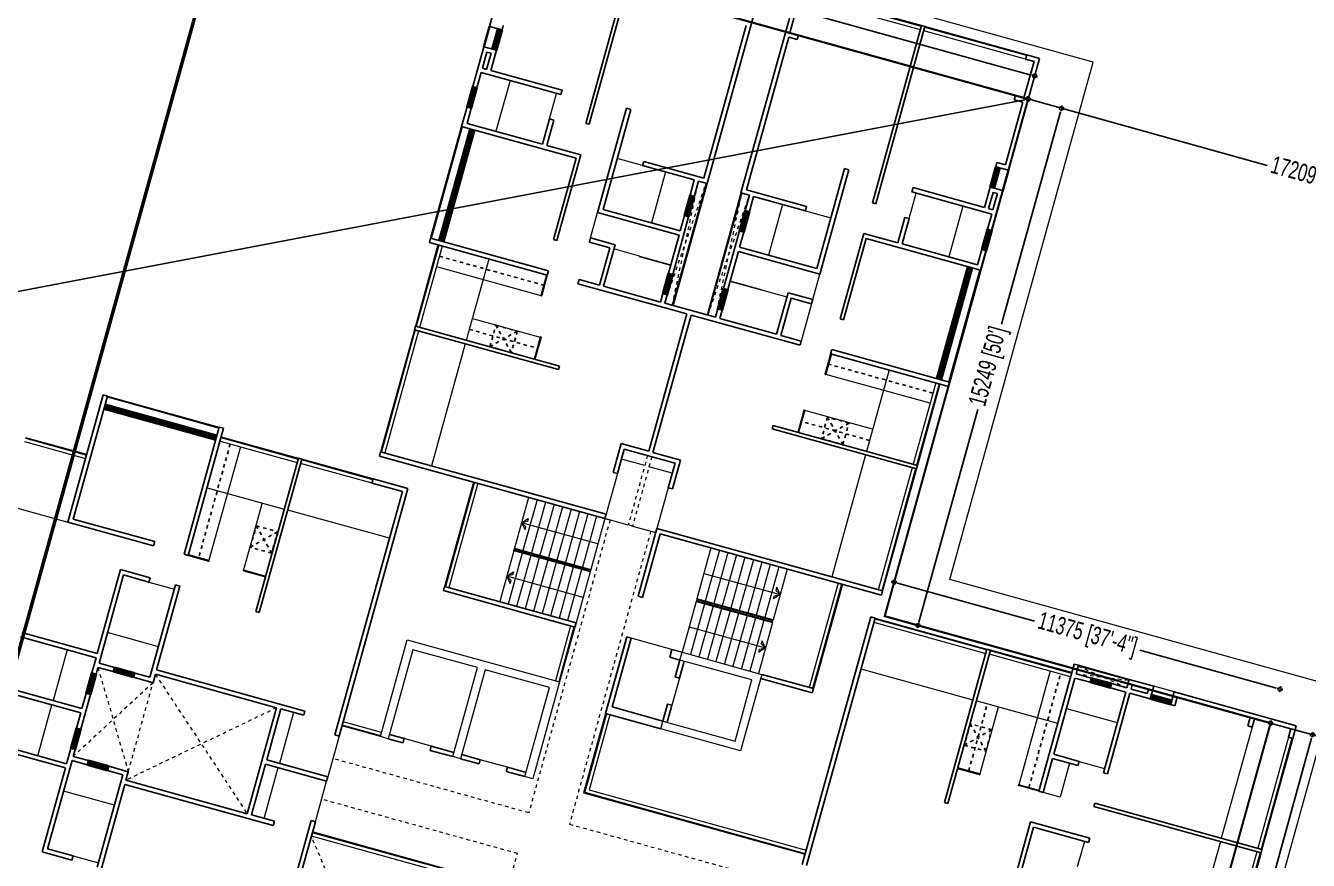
# Model space of a CAD drawing. Header units: millimetres. Extents: x 1330 to 3437, y 431 to 1156.
# Drawn here: x 1481.87 to 1518.31, y 1014.77 to 1038.49 of the extents above; entities that cross this region are included whole.
import ezdxf

# ---------------------------------------------------------------- set-up
doc = ezdxf.new("R2010")
doc.units = ezdxf.units.MM
doc.linetypes.add('DASHED', pattern=[0.75, 0.5, -0.25])
doc.layers.add('C02 Walls 01', color=10, linetype='Continuous')
for name, color, linetype, lineweight in [('C06 Parapet Wall', 39, 'Continuous', 15), ('F03 Windows', 32, 'Continuous', 35), ('I03 Tile Drop', 250, 'Continuous', 9), ('L02 Handrails & Balustrades', 67, 'Continuous', 15), ('L03 Stairs', 77, 'Continuous', 15), ('M01 Furniture', 14, 'Continuous', 9), ('R23 Lifts', 2, 'Continuous', 9), ('T01 Dimenstions Scale 01', 106, 'Continuous', 9), ('Z08 Structure above', 250, 'DASHED', 9)]:
    doc.layers.add(name, color=color, linetype=linetype, lineweight=lineweight)
doc.styles.add('vka-romans', font='GOTHIC.TTF', dxfattribs={"width": 0.7})
doc.dimstyles.new('vka-dim0100', dxfattribs={"dimscale": 100, "dimtxt": 1, "dimasz": 0.7, "dimexe": 1.5, "dimexo": 2.5, "dimgap": 1, "dimtad": 0, "dimdec": 0, "dimzin": 0, "dimdsep": 46, "dimtxsty": 'vka-romans', "dimblk": 'vkadot', "dimcen": 1.5, "dimdle": 1.5, "dimse1": 1, "dimse2": 1, "dimclrd": 256, "dimclre": 256, "dimclrt": 7, "dimadec": 1, "dimazin": 0, "dimtfac": 1, "dimtdec": 0, "dimtofl": 0, "dimtmove": 2, "dimatfit": 3, "dimfxl": 1, "dimtolj": 1, "dimtzin": 0, "dimarcsym": 0})

# ---------------------------------------------------------------- blocks, each defined once
blk = doc.blocks.new('rgr')
at = {"layer": 'C02 Walls 01', "color": 250}
for p, q in [((-2149628, 805261), (-2149628, 801961)), ((-2146253, 805261), (-2146253, 800036)), ((-2146153, 805261), (-2146153, 800036)), ((-2142478, 805261), (-2142478, 799311)), ((-2141478, 805261), (-2141478, 799311)), ((-2141353, 805136), (-2141353, 804061)), ((-2137803, 805261), (-2137803, 800036)), ((-2137703, 805261), (-2137803, 805261)), ((-2137703, 805261), (-2137703, 800036)), ((-2134328, 805261), (-2134703, 805261)), ((-2134703, 805261), (-2134703, 805136)), ((-2134453, 805136), (-2134703, 805136)), ((-2134453, 805136), (-2134453, 804061)), ((-2134328, 805261), (-2134328, 801961)), ((-2142603, 803936), (-2142603, 799436)), ((-2141103, 804061), (-2141353, 804061)), ((-2141103, 803936), (-2141353, 803936)), ((-2141353, 803936), (-2141353, 799436)), ((-2141103, 803936), (-2141103, 804061)), ((-2134453, 804061), (-2134703, 804061)), ((-2134703, 804061), (-2134703, 803936)), ((-2134453, 803936), (-2134703, 803936)), ((-2134453, 803936), (-2134453, 802086)), ((-2149253, 802086), (-2149253, 801961)), ((-2134453, 802086), (-2134703, 802086)), ((-2134703, 802086), (-2134703, 801961)), ((-2149628, 801961), (-2149253, 801961)), ((-2134328, 801961), (-2134703, 801961)), ((-2149628, 801361), (-2149253, 801361)), ((-2149628, 801361), (-2149628, 800186)), ((-2149253, 801361), (-2149253, 800761)), ((-2134328, 801361), (-2134703, 801361)), ((-2134703, 801361), (-2134703, 800761)), ((-2134328, 801361), (-2134328, 800186)), ((-2149503, 801236), (-2149378, 801236)), ((-2149503, 801236), (-2149503, 800761)), ((-2149378, 801236), (-2149378, 800761)), ((-2134453, 801236), (-2134578, 801236)), ((-2134578, 801236), (-2134578, 800761)), ((-2134453, 801236), (-2134453, 800761)), ((-2149503, 800761), (-2149378, 800761)), ((-2149503, 800636), (-2147153, 800636)), ((-2149503, 800636), (-2149503, 800186)), ((-2149253, 800761), (-2147153, 800761)), ((-2147153, 800761), (-2147153, 800636)), ((-2145253, 800761), (-2145253, 797686)), ((-2145253, 800761), (-2145128, 800761)), ((-2145128, 800761), (-2145128, 797811)), ((-2138828, 800761), (-2138828, 797811)), ((-2138703, 800761), (-2138828, 800761)), ((-2138703, 800761), (-2138703, 797686)), ((-2134703, 800761), (-2136803, 800761)), ((-2136803, 800761), (-2136803, 800636)), ((-2134453, 800636), (-2136803, 800636)), ((-2134453, 800761), (-2134578, 800761)), ((-2134453, 800636), (-2134453, 800186)), ((-2149628, 800186), (-2149503, 800186)), ((-2147278, 799886), (-2147153, 799886)), ((-2147278, 799886), (-2147278, 799136)), ((-2147153, 799886), (-2147153, 799136)), ((-2146153, 800036), (-2146253, 800036)), ((-2137803, 800036), (-2137703, 800036)), ((-2136678, 799886), (-2136803, 799886)), ((-2136803, 799886), (-2136803, 799136)), ((-2136678, 799886), (-2136678, 799136)), ((-2134328, 800186), (-2134453, 800186)), ((-2149628, 799586), (-2149628, 799011)), ((-2149628, 799586), (-2149503, 799586)), ((-2149503, 799586), (-2149503, 799136)), ((-2134453, 799586), (-2134453, 799136)), ((-2134328, 799586), (-2134453, 799586)), ((-2134328, 799586), (-2134328, 799011)), ((-2147278, 799136), (-2149503, 799136)), ((-2146153, 799136), (-2147153, 799136)), ((-2146153, 799136), (-2146153, 796611)), ((-2142603, 799436), (-2144378, 799436)), ((-2144378, 799436), (-2144378, 799311)), ((-2142853, 799311), (-2144378, 799311)), ((-2142853, 799311), (-2142853, 798861)), ((-2142728, 799311), (-2142728, 798861)), ((-2142478, 799311), (-2142728, 799311)), ((-2141478, 799311), (-2141228, 799311)), ((-2141353, 799436), (-2139578, 799436)), ((-2141228, 799311), (-2141228, 798861)), ((-2141103, 799311), (-2141103, 798861)), ((-2141103, 799311), (-2139578, 799311)), ((-2139578, 799436), (-2139578, 799311)), ((-2137803, 799136), (-2136803, 799136)), ((-2137803, 799136), (-2137803, 796611)), ((-2136678, 799136), (-2134453, 799136)), ((-2146253, 799011), (-2149628, 799011)), ((-2146253, 799011), (-2146253, 796611)), ((-2142853, 798861), (-2142728, 798861)), ((-2141103, 798861), (-2141228, 798861)), ((-2137703, 799011), (-2134328, 799011)), ((-2137703, 799011), (-2137703, 796611)), ((-2142853, 798261), (-2142853, 797811)), ((-2142853, 798261), (-2142728, 798261)), ((-2142728, 798261), (-2142728, 796561)), ((-2141228, 798261), (-2141228, 796561)), ((-2141103, 798261), (-2141228, 798261)), ((-2141103, 798261), (-2141103, 797811)), ((-2142853, 797686), (-2145253, 797686)), ((-2142853, 797811), (-2145128, 797811)), ((-2142853, 797686), (-2142853, 796561)), ((-2141103, 797811), (-2138828, 797811)), ((-2141103, 797686), (-2141103, 796561)), ((-2141103, 797686), (-2138703, 797686)), ((-2144528, 796936), (-2145253, 796936)), ((-2145253, 796936), (-2145253, 796811)), ((-2144528, 796936), (-2144528, 795711)), ((-2139428, 796936), (-2138703, 796936)), ((-2139428, 796936), (-2139428, 795711)), ((-2138703, 796936), (-2138703, 796811)), ((-2146153, 796611), (-2146253, 796611)), ((-2144653, 796811), (-2145253, 796811)), ((-2144653, 796811), (-2144653, 795711)), ((-2142853, 796561), (-2142728, 796561)), ((-2141103, 796561), (-2141228, 796561)), ((-2139303, 796811), (-2138703, 796811)), ((-2139303, 796811), (-2139303, 795711)), ((-2137803, 796611), (-2137703, 796611)), ((-2142853, 795961), (-2142853, 795711)), ((-2142853, 795961), (-2142728, 795961)), ((-2142728, 795961), (-2142728, 795711)), ((-2141228, 795961), (-2141228, 795711)), ((-2141103, 795961), (-2141228, 795961)), ((-2141103, 795961), (-2141103, 795711)), ((-2146153, 795711), (-2149628, 795711)), ((-2149628, 795586), (-2149628, 795711)), ((-2146153, 795586), (-2149628, 795586)), ((-2146153, 795711), (-2146153, 795586)), ((-2144653, 795711), (-2145253, 795711)), ((-2145253, 795711), (-2145253, 795586)), ((-2142040, 795586), (-2145253, 795586)), ((-2142853, 795711), (-2144528, 795711)), ((-2142728, 795711), (-2141228, 795711)), ((-2142040, 795586), (-2142040, 791536)), ((-2141915, 795586), (-2138703, 795586)), ((-2141915, 795586), (-2141915, 791536)), ((-2141103, 795711), (-2139428, 795711)), ((-2139303, 795711), (-2138703, 795711)), ((-2138703, 795711), (-2138703, 795586)), ((-2137803, 795711), (-2134328, 795711)), ((-2137803, 795711), (-2137803, 795586)), ((-2137803, 795586), (-2134328, 795586)), ((-2134328, 795586), (-2134328, 795711)), ((-2145128, 793186), (-2149378, 793186)), ((-2149378, 793186), (-2149378, 793086)), ((-2145128, 793086), (-2149378, 793086)), ((-2145128, 793186), (-2145128, 793086)), ((-2138828, 793186), (-2134578, 793186)), ((-2138828, 793186), (-2138828, 793086)), ((-2138828, 793086), (-2134578, 793086)), ((-2134578, 793186), (-2134578, 793086)), ((-2142853, 791536), (-2142853, 790686)), ((-2142040, 791536), (-2142853, 791536)), ((-2141103, 791536), (-2141915, 791536)), ((-2141103, 791536), (-2141103, 790686)), ((-2142728, 791411), (-2142728, 790686)), ((-2141228, 791411), (-2142728, 791411)), ((-2141228, 791411), (-2141228, 790686)), ((-2142728, 790686), (-2142853, 790686)), ((-2141228, 790686), (-2141103, 790686)), ((-2142728, 789486), (-2149378, 789486)), ((-2149378, 789486), (-2149378, 789361)), ((-2142728, 789361), (-2149378, 789361)), ((-2142728, 789486), (-2142728, 789361)), ((-2141228, 789486), (-2134578, 789486)), ((-2141228, 787486), (-2141228, 789486)), ((-2141103, 789361), (-2134578, 789361)), ((-2141103, 787486), (-2141103, 789361)), ((-2134578, 789486), (-2134578, 789361)), ((-2157403, 788936), (-2157403, 785186)), ((-2157278, 788936), (-2157403, 788936)), ((-2157278, 788936), (-2157278, 785311)), ((-2153978, 788936), (-2153853, 788936)), ((-2153978, 788936), (-2153978, 785186)), ((-2153853, 788936), (-2153853, 785186)), ((-2128653, 788936), (-2128778, 788936)), ((-2128778, 788936), (-2128778, 785186)), ((-2128653, 788936), (-2128653, 788686)), ((-2126428, 788936), (-2127153, 788936)), ((-2127153, 788936), (-2127153, 788686)), ((-2126428, 788936), (-2126428, 788561)), ((-2122228, 788936), (-2125828, 788936)), ((-2125828, 788936), (-2125828, 788561)), ((-2122228, 788936), (-2122228, 788561)), ((-2151578, 788686), (-2151478, 788686)), ((-2151578, 788686), (-2151578, 784161)), ((-2151478, 788686), (-2151478, 784161)), ((-2148353, 788686), (-2149378, 788686)), ((-2149378, 788686), (-2149378, 788561)), ((-2148478, 788561), (-2149378, 788561)), ((-2148478, 788561), (-2148478, 781386)), ((-2148353, 788686), (-2148353, 781386)), ((-2134578, 788686), (-2134703, 788686)), ((-2134703, 788686), (-2134703, 781386)), ((-2134578, 788686), (-2134578, 781386)), ((-2131178, 788686), (-2131278, 788686)), ((-2131278, 788686), (-2131278, 784161)), ((-2131178, 788686), (-2131178, 784161)), ((-2128203, 788686), (-2128653, 788686)), ((-2128203, 788561), (-2128653, 788561)), ((-2128653, 788561), (-2128653, 786311)), ((-2128203, 788686), (-2128203, 788561)), ((-2127153, 788686), (-2127603, 788686)), ((-2127603, 788686), (-2127603, 788561)), ((-2127153, 788561), (-2127603, 788561)), ((-2127153, 788561), (-2127153, 786186)), ((-2126553, 788811), (-2127028, 788811)), ((-2127028, 788811), (-2127028, 788686)), ((-2126553, 788686), (-2127028, 788686)), ((-2126428, 788561), (-2127028, 788561)), ((-2127028, 788561), (-2127028, 786186)), ((-2126553, 788811), (-2126553, 788686)), ((-2125703, 788561), (-2125828, 788561)), ((-2123553, 788811), (-2125703, 788811)), ((-2125703, 788811), (-2125703, 788561)), ((-2123553, 788561), (-2123553, 788811)), ((-2123428, 788561), (-2123553, 788561)), ((-2122353, 788811), (-2123428, 788811)), ((-2123428, 788561), (-2123428, 788811)), ((-2122353, 788811), (-2122353, 788561)), ((-2122228, 788561), (-2122353, 788561)), ((-2141228, 787486), (-2141103, 787486)), ((-2142728, 786286), (-2146603, 786286)), ((-2146603, 786286), (-2146603, 786161)), ((-2142728, 786161), (-2146603, 786161)), ((-2142728, 786161), (-2142728, 786286)), ((-2141228, 786286), (-2141103, 786286)), ((-2141228, 784026), (-2141228, 786286)), ((-2141103, 784256), (-2141103, 786286)), ((-2139903, 786056), (-2139903, 786286)), ((-2139903, 786286), (-2139603, 786286)), ((-2139603, 786056), (-2139903, 786056)), ((-2137248, 786286), (-2135728, 786286)), ((-2137248, 786161), (-2135728, 786161)), ((-2135728, 786286), (-2135728, 786161)), ((-2127903, 786311), (-2128653, 786311)), ((-2127903, 786186), (-2128653, 786186)), ((-2128653, 786186), (-2128653, 785186)), ((-2127903, 786311), (-2127903, 786186)), ((-2127028, 786186), (-2127153, 786186)), ((-2157278, 785311), (-2154878, 785311)), ((-2154878, 785311), (-2154878, 785186)), ((-2122228, 785286), (-2127153, 785286)), ((-2127153, 785286), (-2127153, 785186)), ((-2122228, 785286), (-2122228, 785186)), ((-2157403, 785186), (-2154878, 785186)), ((-2153978, 785186), (-2153853, 785186)), ((-2128653, 785186), (-2128778, 785186)), ((-2122228, 785186), (-2127153, 785186)), ((-2154728, 784286), (-2155603, 784286)), ((-2155603, 784286), (-2155603, 781811)), ((-2154728, 784286), (-2154728, 784161)), ((-2153853, 784286), (-2153978, 784286)), ((-2153978, 784286), (-2153978, 781561)), ((-2153853, 784286), (-2153853, 781811)), ((-2141103, 784256), (-2139603, 784256)), ((-2127028, 784286), (-2128778, 784286)), ((-2128778, 784286), (-2128778, 781811)), ((-2127028, 784286), (-2127028, 784161)), ((-2154728, 784161), (-2155478, 784161)), ((-2155478, 784161), (-2155478, 781561)), ((-2151578, 784161), (-2151478, 784161)), ((-2139603, 784026), (-2141228, 784026)), ((-2131178, 784161), (-2131278, 784161)), ((-2127028, 784161), (-2128653, 784161)), ((-2128653, 784161), (-2128653, 781561)), ((-2157828, 781811), (-2155603, 781811)), ((-2157828, 781686), (-2155603, 781686)), ((-2155603, 781686), (-2155603, 781236)), ((-2153853, 781811), (-2149478, 781811)), ((-2153853, 781686), (-2150278, 781686)), ((-2153853, 781686), (-2153853, 781436)), ((-2150278, 781686), (-2150278, 778561)), ((-2150153, 781686), (-2149478, 781686)), ((-2150153, 781686), (-2150153, 780186)), ((-2149478, 781811), (-2149478, 781686)), ((-2146553, 781811), (-2146988, 781811)), ((-2146553, 781686), (-2146988, 781686)), ((-2146553, 781811), (-2146553, 781686)), ((-2145088, 781811), (-2145753, 781811)), ((-2145753, 781811), (-2145753, 781686)), ((-2145088, 781686), (-2145753, 781686)), ((-2144308, 781811), (-2144858, 781811)), ((-2144308, 781686), (-2144858, 781686)), ((-2144308, 781811), (-2144308, 781686)), ((-2142958, 781811), (-2143508, 781811)), ((-2143508, 781811), (-2143508, 781686)), ((-2142958, 781686), (-2143508, 781686)), ((-2155478, 781561), (-2155028, 781561)), ((-2155478, 781436), (-2155028, 781436)), ((-2155478, 781436), (-2155478, 781236)), ((-2155028, 781561), (-2155028, 781436)), ((-2154428, 781561), (-2153978, 781561)), ((-2154428, 781561), (-2154428, 781436)), ((-2154428, 781436), (-2153853, 781436)), ((-2148478, 781386), (-2148353, 781386)), ((-2155603, 781236), (-2155478, 781236)), ((-2155603, 780636), (-2155603, 780186)), ((-2155603, 780636), (-2155478, 780636)), ((-2155478, 780636), (-2155478, 779611)), ((-2157703, 780186), (-2155603, 780186)), ((-2150153, 780186), (-2148353, 780186)), ((-2148353, 780186), (-2148353, 780061)), ((-2157703, 780061), (-2155603, 780061)), ((-2155603, 779611), (-2155603, 780061)), ((-2150153, 780061), (-2148353, 780061)), ((-2150153, 778561), (-2150153, 780061)), ((-2155603, 779611), (-2155478, 779611)), ((-2155603, 778561), (-2155603, 779011)), ((-2155603, 779011), (-2155478, 779011)), ((-2155478, 778811), (-2155478, 779011)), ((-2155478, 778811), (-2155028, 778811)), ((-2155028, 778686), (-2155028, 778811)), ((-2154428, 778811), (-2153853, 778811)), ((-2154428, 778686), (-2154428, 778811)), ((-2153853, 778561), (-2153853, 778811)), ((-2148478, 778861), (-2148353, 778861)), ((-2148478, 771686), (-2148478, 778861)), ((-2148353, 771686), (-2148353, 778861)), ((-2157828, 778561), (-2155603, 778561)), ((-2157828, 778436), (-2155603, 778436)), ((-2155603, 775961), (-2155603, 778436)), ((-2155478, 778686), (-2155028, 778686)), ((-2155478, 776086), (-2155478, 778686)), ((-2154428, 778686), (-2153978, 778686)), ((-2153978, 775961), (-2153978, 778686)), ((-2153853, 778561), (-2150278, 778561)), ((-2153853, 778436), (-2149478, 778436)), ((-2153853, 775961), (-2153853, 778436)), ((-2150153, 778561), (-2149478, 778561)), ((-2149478, 778436), (-2149478, 778561)), ((-2154728, 775961), (-2155603, 775961)), ((-2154728, 776086), (-2155478, 776086)), ((-2154728, 775961), (-2154728, 776086))]:
    blk.add_line(p, q, dxfattribs=at)
for points in [[(-2139478, 786056), (-2139478, 785556), (-2139603, 785556), (-2139603, 786056)], [(-2139478, 784256), (-2139478, 784756), (-2139603, 784756), (-2139603, 784256)]]:
    blk.add_lwpolyline(points, dxfattribs=at)
at = {"layer": 'C06 Parapet Wall', "color": 250}
for p, q in [((-2137803, 805136), (-2141103, 805136)), ((-2134703, 805136), (-2137703, 805136)), ((-2143778, 796811), (-2143778, 796799)), ((-2143778, 796811), (-2142853, 796811)), ((-2143778, 796811), (-2143778, 796799)), ((-2143778, 796811), (-2142853, 796811)), ((-2143778, 796811), (-2143778, 796799)), ((-2143778, 796811), (-2142853, 796811)), ((-2143778, 796799), (-2142853, 796799)), ((-2143778, 796799), (-2142853, 796799)), ((-2143778, 796799), (-2142853, 796799)), ((-2140178, 796811), (-2141103, 796811)), ((-2140178, 796811), (-2141103, 796811)), ((-2140178, 796799), (-2141103, 796799)), ((-2140178, 796799), (-2141103, 796799)), ((-2140178, 796811), (-2140178, 796799)), ((-2140178, 796811), (-2140178, 796799)), ((-2149253, 795586), (-2149253, 793186)), ((-2134703, 795586), (-2134703, 793186)), ((-2149253, 793086), (-2149253, 789486)), ((-2134703, 793086), (-2134703, 789486)), ((-2146478, 789361), (-2146478, 786286)), ((-2135853, 789361), (-2135853, 786286)), ((-2153853, 788561), (-2151578, 788561)), ((-2148478, 788561), (-2151478, 788561)), ((-2134578, 788561), (-2131278, 788561)), ((-2128778, 788561), (-2131178, 788561)), ((-2122353, 788561), (-2122353, 785286)), ((-2159203, 787061), (-2157403, 787061)), ((-2142853, 786161), (-2142853, 784541)), ((-2122353, 785186), (-2122353, 781811)), ((-2141103, 784026), (-2141103, 781811)), ((-2147218, 781811), (-2148353, 781811)), ((-2141103, 781811), (-2134703, 781811)), ((-2143003, 778436), (-2148353, 778436))]:
    blk.add_line(p, q, dxfattribs=at)
at = {"layer": 'F03 Windows', "color": 250}
for p, q in [((-2149628, 801961), (-2149628, 801361)), ((-2149378, 801961), (-2149378, 801361)), ((-2149336, 801961), (-2149336, 801361)), ((-2149294, 801961), (-2149294, 801361)), ((-2149253, 801961), (-2149253, 801361)), ((-2134703, 801961), (-2134703, 801361)), ((-2134661, 801961), (-2134661, 801361)), ((-2134619, 801961), (-2134619, 801361)), ((-2134578, 801961), (-2134578, 801361)), ((-2134328, 801961), (-2134328, 801361)), ((-2149628, 800186), (-2149628, 799586)), ((-2149586, 800186), (-2149586, 799586)), ((-2149544, 800186), (-2149544, 799586)), ((-2149503, 800186), (-2149503, 799586)), ((-2134453, 800186), (-2134453, 799586)), ((-2134411, 800186), (-2134411, 799586)), ((-2134369, 800186), (-2134369, 799586)), ((-2134328, 800186), (-2134328, 799586)), ((-2149378, 799011), (-2149378, 795711)), ((-2149336, 799011), (-2149336, 795711)), ((-2149294, 799011), (-2149294, 795711)), ((-2149253, 799011), (-2149253, 795711)), ((-2142853, 798861), (-2142853, 798261)), ((-2142811, 798861), (-2142811, 798261)), ((-2142769, 798861), (-2142769, 798261)), ((-2142728, 798861), (-2142728, 798261)), ((-2141228, 798861), (-2141228, 798261)), ((-2141186, 798861), (-2141186, 798261)), ((-2141144, 798861), (-2141144, 798261)), ((-2141103, 798861), (-2141103, 798261)), ((-2134703, 799011), (-2134703, 795711)), ((-2134661, 799011), (-2134661, 795711)), ((-2134619, 799011), (-2134619, 795711)), ((-2134578, 799011), (-2134578, 795711)), ((-2142853, 796561), (-2142853, 795961)), ((-2142811, 796561), (-2142811, 795961)), ((-2142769, 796561), (-2142769, 795961)), ((-2142728, 796561), (-2142728, 795961)), ((-2141228, 796561), (-2141228, 795961)), ((-2141186, 796561), (-2141186, 795961)), ((-2141144, 796561), (-2141144, 795961)), ((-2141103, 796561), (-2141103, 795961)), ((-2153978, 788686), (-2157278, 788686)), ((-2153978, 788645), (-2157278, 788645)), ((-2153978, 788603), (-2157278, 788603)), ((-2153978, 788561), (-2157278, 788561)), ((-2128203, 788686), (-2127603, 788686)), ((-2128203, 788645), (-2127603, 788645)), ((-2128203, 788603), (-2127603, 788603)), ((-2128203, 788561), (-2127603, 788561)), ((-2126428, 788686), (-2125828, 788686)), ((-2126428, 788645), (-2125828, 788645)), ((-2126428, 788603), (-2125828, 788603)), ((-2126428, 788561), (-2125828, 788561)), ((-2154428, 781561), (-2155028, 781561)), ((-2154428, 781520), (-2155028, 781520)), ((-2154428, 781478), (-2155028, 781478)), ((-2154428, 781436), (-2155028, 781436)), ((-2155603, 781236), (-2155603, 780636)), ((-2155561, 781236), (-2155561, 780636)), ((-2155519, 781236), (-2155519, 780636)), ((-2155478, 781236), (-2155478, 780636)), ((-2155603, 779011), (-2155603, 779611)), ((-2155561, 779011), (-2155561, 779611)), ((-2155519, 779011), (-2155519, 779611)), ((-2155478, 779011), (-2155478, 779611)), ((-2154428, 778811), (-2155028, 778811)), ((-2154428, 778770), (-2155028, 778770)), ((-2154428, 778728), (-2155028, 778728)), ((-2154428, 778686), (-2155028, 778686))]:
    blk.add_line(p, q, dxfattribs=at)
at = {"layer": 'I03 Tile Drop', "color": 250}
for p, q in [((-2137803, 804061), (-2141103, 804061)), ((-2134703, 804061), (-2137703, 804061)), ((-2148653, 800636), (-2148653, 799136)), ((-2147278, 799886), (-2147278, 800636)), ((-2136678, 799886), (-2136678, 800636)), ((-2135303, 800636), (-2135303, 799136)), ((-2144378, 799311), (-2145128, 799311)), ((-2143703, 799311), (-2143703, 797811)), ((-2140253, 799311), (-2140253, 797811)), ((-2139578, 799311), (-2138828, 799311)), ((-2145253, 796937), (-2145253, 797687)), ((-2138703, 796936), (-2138703, 797686)), ((-2143778, 796811), (-2144528, 796811)), ((-2143778, 796811), (-2144528, 796811)), ((-2143778, 796811), (-2144528, 796811)), ((-2140178, 796811), (-2139428, 796811)), ((-2140178, 796811), (-2139428, 796811)), ((-2138703, 796811), (-2138703, 795711)), ((-2147878, 795586), (-2147878, 793186)), ((-2147878, 795586), (-2147878, 793186)), ((-2136078, 795586), (-2136078, 793186)), ((-2147878, 793086), (-2147878, 789486)), ((-2136078, 793086), (-2136078, 789486)), ((-2142040, 791111), (-2142728, 791111)), ((-2141228, 791111), (-2141915, 791111)), ((-2142728, 790686), (-2142728, 789486)), ((-2141228, 790686), (-2141228, 789486)), ((-2142040, 789361), (-2142728, 789361)), ((-2141915, 789361), (-2141228, 789361)), ((-2125828, 788936), (-2126428, 788936)), ((-2123428, 788561), (-2123428, 785286)), ((-2128653, 787661), (-2127153, 787661)), ((-2153853, 787186), (-2151578, 787186)), ((-2148478, 787186), (-2151478, 787186)), ((-2134578, 787186), (-2131278, 787186)), ((-2128778, 787186), (-2131178, 787186)), ((-2141228, 786161), (-2141228, 784256)), ((-2139903, 786286), (-2141103, 786286)), ((-2128153, 786186), (-2128153, 785186)), ((-2127903, 786311), (-2127153, 786311)), ((-2139478, 785556), (-2139478, 784756)), ((-2159203, 785186), (-2157403, 785186)), ((-2128153, 785186), (-2128653, 785186)), ((-2123428, 785186), (-2123428, 781811)), ((-2154728, 784161), (-2153978, 784161)), ((-2127153, 784161), (-2127153, 783411)), ((-2153978, 782461), (-2155478, 782461)), ((-2156453, 781686), (-2156453, 780186)), ((-2149778, 781686, 0), (-2149778, 780186, 0)), ((-2145753, 781811), (-2146553, 781811)), ((-2143508, 781811), (-2144308, 781811)), ((-2148353, 781386), (-2148353, 780186)), ((-2156453, 778561), (-2156453, 780061)), ((-2149778, 778561, 0), (-2149778, 780061, 0)), ((-2148353, 778861), (-2148353, 780061)), ((-2153978, 777786), (-2155478, 777786)), ((-2154728, 776086), (-2153978, 776086))]:
    blk.add_line(p, q, dxfattribs=at)
at = {"layer": 'L02 Handrails & Balustrades', "color": 250}
for p, q in [((-2137803, 805261), (-2141103, 805261)), ((-2137803, 805236), (-2141103, 805236)), ((-2134703, 805261), (-2137703, 805261)), ((-2134703, 805236), (-2137703, 805236)), ((-2142503, 799311), (-2142503, 795711)), ((-2142478, 799311), (-2142478, 795711)), ((-2141478, 799311), (-2141478, 795711)), ((-2141453, 799311), (-2141453, 795711)), ((-2149628, 795711), (-2149628, 799011)), ((-2149603, 795711), (-2149603, 799011)), ((-2134353, 795711), (-2134353, 799011)), ((-2134328, 795711), (-2134328, 799011)), ((-2149378, 795586), (-2149378, 793186)), ((-2149353, 795586), (-2149353, 793186)), ((-2134603, 795586), (-2134603, 793186)), ((-2134578, 795586), (-2134578, 793186)), ((-2149378, 793086), (-2149378, 789486)), ((-2149353, 793086), (-2149353, 789486)), ((-2134603, 793086), (-2134603, 789486)), ((-2134578, 793086), (-2134578, 789486)), ((-2146603, 789361), (-2146603, 786286)), ((-2146578, 789361), (-2146578, 786286)), ((-2135753, 789361), (-2135753, 786286)), ((-2135728, 789361), (-2135728, 786286)), ((-2157278, 788936), (-2153978, 788936)), ((-2157278, 788911), (-2153978, 788911)), ((-2127153, 788936), (-2128653, 788936)), ((-2127153, 788911), (-2128653, 788911)), ((-2153853, 788686), (-2151578, 788686)), ((-2153853, 788661), (-2151578, 788661)), ((-2149378, 788686), (-2151478, 788686)), ((-2149378, 788661), (-2151478, 788661)), ((-2134578, 788686), (-2131278, 788686)), ((-2134578, 788661), (-2131278, 788661)), ((-2128778, 788686), (-2131178, 788686)), ((-2128778, 788661), (-2131178, 788661)), ((-2122253, 788561), (-2122253, 785286)), ((-2122228, 788561), (-2122228, 785286)), ((-2159203, 787186), (-2157403, 787186)), ((-2159203, 787161), (-2157403, 787161)), ((-2142753, 786161), (-2142753, 784541)), ((-2142728, 786161), (-2142728, 784541)), ((-2122253, 785186), (-2122253, 781811)), ((-2122228, 785186), (-2122228, 781811)), ((-2141228, 784026), (-2141228, 781686)), ((-2141203, 784026), (-2141203, 781711)), ((-2147218, 781711), (-2148353, 781711)), ((-2147218, 781686), (-2148353, 781686)), ((-2141228, 781686), (-2134703, 781686)), ((-2141203, 781711), (-2134703, 781711)), ((-2142878, 778561), (-2148353, 778561)), ((-2142903, 778536), (-2148353, 778536))]:
    blk.add_line(p, q, dxfattribs=at)
for points in [[(-2142728, 787861), (-2142728, 787786), (-2144978, 787786), (-2144978, 787861)], [(-2142753, 787836), (-2142753, 787811), (-2144953, 787811), (-2144953, 787836)], [(-2139603, 787861), (-2139603, 787786), (-2137353, 787786), (-2137353, 787861)], [(-2139578, 787836), (-2139578, 787811), (-2137378, 787811), (-2137378, 787836)]]:
    blk.add_lwpolyline(points, close=True, dxfattribs=at)
at = {"layer": 'L03 Stairs', "color": 250}
for p, q in [((-2144978, 789361), (-2144978, 787861)), ((-2144728, 789361), (-2144728, 787861)), ((-2144478, 789361), (-2144478, 787861)), ((-2144228, 789361), (-2144228, 787861)), ((-2143978, 789361), (-2143978, 787861)), ((-2143728, 789361), (-2143728, 787861)), ((-2143478, 789361), (-2143478, 787861)), ((-2143228, 789361), (-2143228, 787861)), ((-2142978, 789361), (-2142978, 787861)), ((-2142728, 789361), (-2142728, 787861)), ((-2139603, 789361), (-2139603, 787861)), ((-2139353, 789361), (-2139353, 787861)), ((-2139103, 789361), (-2139103, 787861)), ((-2138853, 789361), (-2138853, 787861)), ((-2138603, 789361), (-2138603, 787861)), ((-2138353, 789361), (-2138353, 787861)), ((-2138103, 789361), (-2138103, 787861)), ((-2137853, 789361), (-2137853, 787861)), ((-2137603, 789361), (-2137603, 787861)), ((-2137353, 789361), (-2137353, 787861)), ((-2144978, 787786), (-2144978, 786286)), ((-2144728, 787786), (-2144728, 786286)), ((-2144478, 787786), (-2144478, 786286)), ((-2144228, 787786), (-2144228, 786286)), ((-2143978, 787786), (-2143978, 786286)), ((-2143728, 787786), (-2143728, 786286)), ((-2143478, 787786), (-2143478, 786286)), ((-2143228, 787786), (-2143228, 786286)), ((-2142978, 787786), (-2142978, 786286)), ((-2142728, 787786), (-2142728, 786286)), ((-2139603, 787786), (-2139603, 786286)), ((-2139353, 787786), (-2139353, 786286)), ((-2139103, 787786), (-2139103, 786286)), ((-2138853, 787786), (-2138853, 786286)), ((-2138603, 787786), (-2138603, 786286)), ((-2138353, 787786), (-2138353, 786286)), ((-2138103, 787786), (-2138103, 786286)), ((-2137853, 787786), (-2137853, 786286)), ((-2137603, 787786), (-2137603, 786286)), ((-2137353, 787786), (-2137353, 786286))]:
    blk.add_line(p, q, dxfattribs=at)
at = {"layer": 'L03 Stairs', "color": 250, "elevation": 0}
for points in [[(-2144978, 788611), (-2144829, 788782), (-2144829, 788693), (-2144978, 788611)], [(-2144978, 788611), (-2144829, 788441), (-2144829, 788530), (-2144978, 788611)], [(-2137353, 788611), (-2137501, 788782), (-2137501, 788693), (-2137353, 788611)], [(-2137353, 788611), (-2137501, 788441), (-2137501, 788530), (-2137353, 788611)], [(-2144978, 787036), (-2144829, 787207), (-2144829, 787118), (-2144978, 787036)], [(-2137353, 787036), (-2137501, 787207), (-2137501, 787118), (-2137353, 787036)], [(-2144978, 787036), (-2144829, 786866), (-2144829, 786955), (-2144978, 787036)], [(-2137353, 787036), (-2137501, 786866), (-2137501, 786955), (-2137353, 787036)]]:
    blk.add_lwpolyline(points, dxfattribs=at)
at = {"layer": 'L03 Stairs', "color": 250}
for points in [[(-2142728, 788611), (-2144978, 788611)], [(-2139603, 788611), (-2137353, 788611)], [(-2142728, 787036), (-2144978, 787036)], [(-2139603, 787036), (-2137353, 787036)]]:
    blk.add_lwpolyline(points, dxfattribs=at)
at = {"layer": 'M01 Furniture', "color": 250}
for p, q in [((-2146178, 795586), (-2146178, 794986)), ((-2146153, 795586), (-2146153, 794986)), ((-2137803, 795586), (-2137803, 794986)), ((-2137778, 795586), (-2137778, 794986)), ((-2149253, 794986), (-2146178, 794986)), ((-2134703, 794986), (-2137778, 794986)), ((-2147878, 793836), (-2145878, 793836)), ((-2145878, 793836), (-2145878, 793186)), ((-2145853, 793836), (-2145853, 793186)), ((-2138103, 793836), (-2138103, 793186)), ((-2136078, 793836), (-2138078, 793836)), ((-2138078, 793836), (-2138078, 793186)), ((-2153253, 788561), (-2153253, 785211)), ((-2129378, 788561), (-2129378, 785211)), ((-2152228, 787186), (-2152228, 785211)), ((-2130528, 787186), (-2130528, 785211)), ((-2153853, 785211), (-2153253, 785211)), ((-2153853, 785186), (-2153253, 785186)), ((-2152228, 785211), (-2151578, 785211)), ((-2152228, 785186), (-2151578, 785186)), ((-2130528, 785211), (-2131178, 785211)), ((-2130528, 785186), (-2131178, 785186)), ((-2128778, 785211), (-2129378, 785211)), ((-2128778, 785186), (-2129378, 785186))]:
    blk.add_line(p, q, dxfattribs=at)
for centre, start, end in [((-2146165, 794986), 180, 0), ((-2137790, 794986), 180, 0), ((-2145865, 793836), 0, 180), ((-2138090, 793836), 0, 180), ((-2153253, 785199), 270, 90), ((-2152228, 785199), 90, 270), ((-2130528, 785199), 270, 90), ((-2129378, 785199), 90, 270)]:
    blk.add_arc(centre, 12.5, start, end, dxfattribs=at)
at = {"layer": 'R23 Lifts', "color": 250}
blk.add_lwpolyline([(-2139603, 786056), (-2139603, 786286), (-2137248, 786286), (-2137248, 784026), (-2139603, 784026), (-2139603, 784256), (-2137478, 784256), (-2137478, 786056)], close=True, dxfattribs=at)
blk.add_lwpolyline([(-2147218, 781686), (-2147218, 784541), (-2142728, 784541), (-2142728, 781686), (-2142958, 781686), (-2142958, 784311), (-2144858, 784311), (-2144858, 781686), (-2145088, 781686), (-2145088, 784311), (-2146988, 784311), (-2146988, 781686), (-2147218, 781686)], dxfattribs=at)
at = {"layer": 'Z08 Structure above', "color": 250, "ltscale": 200}
for p, q in [((-2142503, 795711), (-2142728, 799311)), ((-2142728, 795711), (-2142503, 799311)), ((-2141453, 795711), (-2141228, 799311)), ((-2141228, 795711), (-2141453, 799311)), ((-2142040, 791411), (-2142040, 789361)), ((-2141915, 791411), (-2141915, 789361)), ((-2141915, 789361), (-2142040, 789361)), ((-2127153, 788686), (-2128653, 788911)), ((-2128653, 788686), (-2127153, 788911)), ((-2153853, 781686), (-2150278, 778561)), ((-2150278, 781686), (-2153853, 778561)), ((-2155478, 781436), (-2153853, 778811)), ((-2153853, 781436), (-2155478, 778811)), ((-2153853, 778811), (-2153853, 781436)), ((-2143003, 771686), (-2148353, 778436))]:
    blk.add_line(p, q, dxfattribs=at)
at = {"layer": 'Z08 Structure above', "color": 250, "lineweight": -2, "ltscale": 200}
for p, q in [((-2149253, 795286), (-2146178, 795286)), ((-2134703, 795286), (-2137778, 795286)), ((-2146549, 793826), (-2147181, 793194)), ((-2146549, 793194), (-2147181, 793826)), ((-2137406, 793826), (-2136774, 793194)), ((-2137406, 793194), (-2136774, 793826)), ((-2147878, 793511), (-2145878, 793511)), ((-2136078, 793511), (-2138078, 793511)), ((-2153553, 788561), (-2153553, 785211)), ((-2129078, 785211), (-2129078, 788561)), ((-2130853, 785211), (-2130853, 787186)), ((-2152218, 786515), (-2151586, 785883)), ((-2151586, 786515), (-2152218, 785883)), ((-2130536, 786515), (-2131169, 785883)), ((-2131169, 786515), (-2130536, 785883))]:
    blk.add_line(p, q, dxfattribs=at)
for points in [[(-2146549, 793194), (-2147181, 793194), (-2147181, 793826), (-2146549, 793826)], [(-2137406, 793194), (-2136774, 793194), (-2136774, 793826), (-2137406, 793826)], [(-2131169, 786515), (-2131169, 785883), (-2130536, 785883), (-2130536, 786515)]]:
    blk.add_lwpolyline(points, close=True, dxfattribs=at)
at = {"layer": 'Z08 Structure above', "color": 250, "ltscale": 200}
for points in [[(-2142728, 789361), (-2142578, 789361), (-2142578, 780724), (-2148353, 780724)], [(-2141228, 789361), (-2141378, 789361), (-2141378, 780724), (-2134703, 780724)], [(-2142728, 771686), (-2142578, 771686), (-2142578, 779524), (-2148353, 779524)]]:
    blk.add_lwpolyline(points, dxfattribs=at)
at = {"layer": 'Z08 Structure above', "color": 250, "lineweight": -2, "ltscale": 200, "elevation": 0}
blk.add_lwpolyline([(-2151586, 786515), (-2151586, 785883), (-2152218, 785883), (-2152218, 786515)], close=True, dxfattribs=at)
blk = doc.blocks.new('vkadot')
at = {"layer": 'T01 Dimenstions Scale 01'}
for q in [(-0.85, 0), (0, 0.85), (0.85, 0), (0, -0.85)]:
    blk.add_line((0, 0), q, dxfattribs=at)
blk.add_circle((0, 0), 0.579, dxfattribs=at)
blk = doc.blocks.new('*D6')
at = {"layer": 'T01 Dimenstions Scale 01', "lineweight": -2, "transparency": 16777216}
for p, q in [((-1964842, 76011), (-1964842, 61914)), ((-1964842, 44386), (-1964842, 58483))]:
    blk.add_line(p, q, dxfattribs=at)
at = {"layer": 'T01 Dimenstions Scale 01', "lineweight": -2, "transparency": 16777216, "xscale": 100, "yscale": 100, "zscale": 100}
for p, rotation in [((-1964842, 76111), 90), ((-1964842, 44286), 270)]:
    blk.add_blockref('vkadot', p, dxfattribs=dict(at, rotation=rotation))
at = {"layer": 'T01 Dimenstions Scale 01', "color": 7, "transparency": 16777216, "insert": (-1964842, 60198), "char_height": 500, "attachment_point": 5, "rotation": 90, "style": 'vka-romans'}
blk.add_mtext('\\A1;31825 [104\'-5"]', dxfattribs=at)
blk = doc.blocks.new('*D7')
at = {"layer": 'T01 Dimenstions Scale 01', "lineweight": -2, "transparency": 16777216}
for p, q in [((-1977354, 77113), (-1973321, 77113)), ((-1966179, 77113), (-1970212, 77113))]:
    blk.add_line(p, q, dxfattribs=at)
at = {"layer": 'T01 Dimenstions Scale 01', "lineweight": -2, "transparency": 16777216, "xscale": 100, "yscale": 100, "zscale": 100, "rotation": 180}
blk.add_blockref('vkadot', (-1977454, 77113), dxfattribs=at)
at = {"layer": 'T01 Dimenstions Scale 01', "lineweight": -2, "transparency": 16777216, "xscale": 100, "yscale": 100, "zscale": 100}
blk.add_blockref('vkadot', (-1966079, 77113), dxfattribs=at)
at = {"layer": 'T01 Dimenstions Scale 01', "color": 7, "transparency": 16777216, "insert": (-1971767, 77113), "char_height": 500, "attachment_point": 5, "style": 'vka-romans'}
blk.add_mtext('\\A1;11375 [37\'-4"]', dxfattribs=at)
blk = doc.blocks.new('*D10')
at = {"layer": 'T01 Dimenstions Scale 01', "lineweight": -2, "transparency": 16777216}
for p, q in [((-1976472, 91260), (-1976472, 84998)), ((-1976472, 76211), (-1976472, 82473))]:
    blk.add_line(p, q, dxfattribs=at)
at = {"layer": 'T01 Dimenstions Scale 01', "lineweight": -2, "transparency": 16777216, "xscale": 100, "yscale": 100, "zscale": 100}
for p, rotation in [((-1976472, 91360), 90), ((-1976472, 76111), 270)]:
    blk.add_blockref('vkadot', p, dxfattribs=dict(at, rotation=rotation))
at = {"layer": 'T01 Dimenstions Scale 01', "color": 7, "transparency": 16777216, "insert": (-1976472, 83736), "char_height": 500, "attachment_point": 5, "rotation": 90, "style": 'vka-romans'}
blk.add_mtext("\\A1;15249 [50']", dxfattribs=at)
blk = doc.blocks.new('*D81')
at = {"layer": 'T01 Dimenstions Scale 01', "lineweight": -2, "transparency": 16777216}
for p, q in [((-2061304, 92040), (-2021145, 92040)), ((-1977554, 92040), (-2017714, 92040))]:
    blk.add_line(p, q, dxfattribs=at)
at = {"layer": 'T01 Dimenstions Scale 01', "lineweight": -2, "transparency": 16777216, "xscale": 100, "yscale": 100, "zscale": 100, "rotation": 180}
blk.add_blockref('vkadot', (-2061404, 92040), dxfattribs=at)
at = {"layer": 'T01 Dimenstions Scale 01', "lineweight": -2, "transparency": 16777216, "xscale": 100, "yscale": 100, "zscale": 100}
blk.add_blockref('vkadot', (-1977454, 92040), dxfattribs=at)
at = {"layer": 'T01 Dimenstions Scale 01', "color": 7, "transparency": 16777216, "insert": (-2019429, 92040), "char_height": 500, "attachment_point": 5, "style": 'vka-romans'}
blk.add_mtext('\\A1;83950 [275\'-5"]', dxfattribs=at)
blk = doc.blocks.new('*D48')
at = {"layer": 'T01 Dimenstions Scale 01', "lineweight": -2, "transparency": 16777216}
for p, q in [((-1977354, 91360), (-1970404, 91360)), ((-1960346, 91360), (-1967296, 91360))]:
    blk.add_line(p, q, dxfattribs=at)
at = {"layer": 'T01 Dimenstions Scale 01', "lineweight": -2, "transparency": 16777216, "xscale": 100, "yscale": 100, "zscale": 100, "rotation": 180}
blk.add_blockref('vkadot', (-1977454, 91360), dxfattribs=at)
at = {"layer": 'T01 Dimenstions Scale 01', "lineweight": -2, "transparency": 16777216, "xscale": 100, "yscale": 100, "zscale": 100}
blk.add_blockref('vkadot', (-1960246, 91360), dxfattribs=at)
at = {"layer": 'T01 Dimenstions Scale 01', "color": 7, "transparency": 16777216, "insert": (-1968850, 91360), "char_height": 500, "attachment_point": 5, "style": 'vka-romans'}
blk.add_mtext('\\A1;17209 [56\'-6"]', dxfattribs=at)
blk = doc.blocks.new('*D49')
at = {"layer": 'T01 Dimenstions Scale 01', "lineweight": -2, "transparency": 16777216}
for p, q in [((-1965979, 76111), (-1961427, 76111)), ((-1953767, 76111), (-1958319, 76111))]:
    blk.add_line(p, q, dxfattribs=at)
at = {"layer": 'T01 Dimenstions Scale 01', "lineweight": -2, "transparency": 16777216, "xscale": 100, "yscale": 100, "zscale": 100, "rotation": 180}
blk.add_blockref('vkadot', (-1966079, 76111), dxfattribs=at)
at = {"layer": 'T01 Dimenstions Scale 01', "lineweight": -2, "transparency": 16777216, "xscale": 100, "yscale": 100, "zscale": 100}
blk.add_blockref('vkadot', (-1953667, 76111), dxfattribs=at)
at = {"layer": 'T01 Dimenstions Scale 01', "color": 7, "transparency": 16777216, "insert": (-1959873, 76111), "char_height": 500, "attachment_point": 5, "style": 'vka-romans'}
blk.add_mtext('\\A1;12412 [40\'-9"]', dxfattribs=at)
blk = doc.blocks.new('*D85')
at = {"layer": 'T01 Dimenstions Scale 01', "lineweight": -2, "transparency": 16777216}
for p, q in [((-1977544, 91316), (-2023360, 68691)), ((-2072689, 44330), (-2026873, 66956))]:
    blk.add_line(p, q, dxfattribs=at)
at = {"layer": 'T01 Dimenstions Scale 01', "lineweight": -2, "transparency": 16777216, "xscale": 100, "yscale": 100, "zscale": 100}
for p, rotation in [((-1977454, 91360), 26.28167878811534), ((-2072779, 44286), 206.2816787881154)]:
    blk.add_blockref('vkadot', p, dxfattribs=dict(at, rotation=rotation))
at = {"layer": 'T01 Dimenstions Scale 01', "color": 7, "transparency": 16777216, "insert": (-2025117, 67823), "char_height": 500, "attachment_point": 5, "rotation": 26.2817, "style": 'vka-romans'}
blk.add_mtext('\\A1;106315 [348\'-10"]', dxfattribs=at)
blk = doc.blocks.new('fdgdg')
at = {"color": 1, "linetype": 'DASHED', "ltscale": 1000, "true_color": 0xf00000, "const_width": 60}
blk.add_lwpolyline([(-1966078.8, 76111), (-1977454.2, 76111), (-1977454.2, 91360.5), (-2061404.2, 91360.5), (-2061404.2, 76110.5), (-2072778.8, 76111), (-2072778.8, 44286), (-1966078.8, 44286), (-1966078.8, 76111)], close=True, dxfattribs=at)
blk.add_blockref('rgr', (156873.3, -712700.4))
at = {"layer": 'T01 Dimenstions Scale 01'}
for base, p1, p2, picture, middle in [((-1977454.2, 92040.4), (-2061404.2, 91360.5), (-1977454.2, 91360.5), '*D81', (-2019429.2, 92040.4)), ((-1960245.6, 91360.5), (-1977454.2, 91360.5), (-1960245.6, 91360.5), '*D48', (-1968849.9, 91360.5)), ((-1977454.2, 77112.8), (-1966078.8, 76111), (-1977454.2, 76111), '*D7', (-1971766.5, 77112.8)), ((-1953666.9, 76111), (-1966078.8, 76111), (-1953666.9, 76111), '*D49', (-1959872.9, 76111))]:
    dim = blk.add_linear_dim(base=base, p1=p1, p2=p2, dimstyle='vka-dim0100', override={"dimtxt": 5, "dimasz": 1, "dimfxl": 3}, dxfattribs=at)
    dim.commit()
    dim.dimension.update_dxf_attribs({"geometry": picture, "text_midpoint": middle})
dim = blk.add_aligned_dim(p1=(-2072778.8, 44286), p2=(-1977454.2, 91360.5), distance=0, dimstyle='vka-dim0100', override={"dimtxt": 5, "dimasz": 1, "dimfxl": 3}, dxfattribs=at)
dim.commit()
dim.dimension.update_dxf_attribs({"geometry": '*D85', "text_midpoint": (-2025116.5, 67823.2)})
for base, p1, p2, picture, middle in [((-1976472.4733, 76110.9672), (-1977454.1578, 91360.4606), (-1977454.1578, 76110.9672), '*D10', (-1976472.4733, 83735.7139)), ((-1964842.4, 76111), (-1966078.8, 44286), (-1966078.8, 76111), '*D6', (-1964842.4, 60198.5))]:
    dim = blk.add_linear_dim(base=base, p1=p1, p2=p2, angle=90, dimstyle='vka-dim0100', override={"dimtxt": 5, "dimasz": 1, "dimfxl": 3}, dxfattribs=at)
    dim.commit()
    dim.dimension.update_dxf_attribs({"geometry": picture, "text_midpoint": middle})

msp = doc.modelspace()

# ---------------------------------------------------------------- linework, layer by layer
at = {"linetype": 'Continuous', "lineweight": 0, "elevation": 91.374, "flags": 128}
msp.add_lwpolyline([(1404.06976, 1015.47378), (1509.78051, 986.1595), (1519.08652, 1019.71806), (1508.12488, 1022.7578), (1512.19988, 1037.45274), (1428.41183, 1060.68772), (1424.33682, 1045.99278), (1413.37577, 1049.03235)], close=True, dxfattribs=at)
at = {"color": 4, "linetype": 'Continuous', "lineweight": 0, "const_width": 0.1, "elevation": 91.374, "flags": 128}
msp.add_lwpolyline([(1488.16924, 1044.1166), (1474.78822, 995.86309), (1439.06146, 1005.77036), (1452.44247, 1054.02387)], close=True, dxfattribs=at)

# ---------------------------------------------------------------- block references
at = {"xscale": 0.0009999999999999998, "yscale": 0.0009999999999999998, "zscale": 0.0009999999999999998, "rotation": 344.5009561756062}
msp.add_blockref('fdgdg', (3391.48391, 419.95016, 91.374), dxfattribs=at)

doc.saveas('drawing.dxf')
